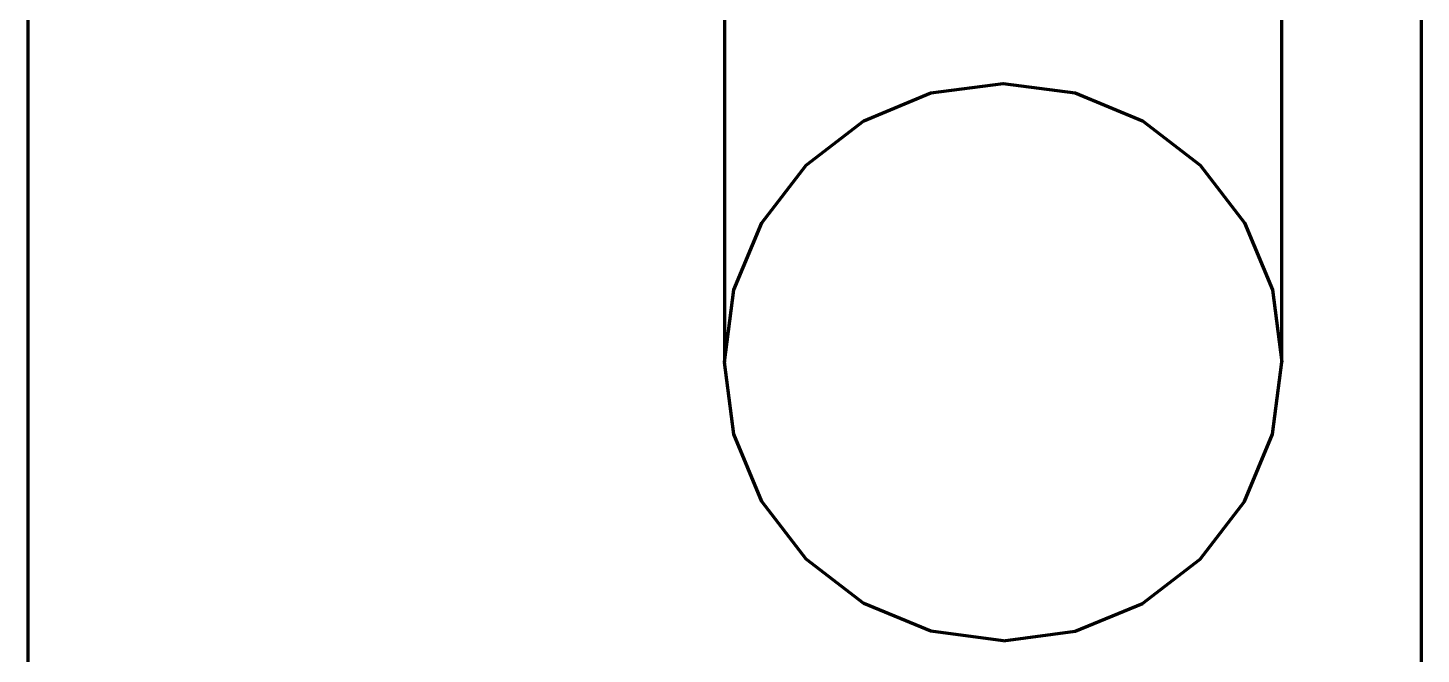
# Model space of a CAD drawing. Header units: millimetres. Extents: x 0 to 2382, y 0 to 420.
# Drawn here: x 124 to 125, y 109.31 to 109.76 of the extents above; entities that cross this region are included whole.
import ezdxf

# ---------------------------------------------------------------- set-up
doc = ezdxf.new("R2010")
doc.units = ezdxf.units.MM
doc.linetypes.add('IRAM-E-TRAZOS', pattern=[5, 4, -1])
doc.layers.add('01-VISIBLE', color=7, linetype='CONTINUOUS', lineweight=70)
doc.layers.add('02-OCULTA', color=4, linetype='IRAM-E-TRAZOS', lineweight=35)

msp = doc.modelspace()

# ---------------------------------------------------------------- linework, layer by layer
at = {"layer": '01-VISIBLE'}
for points in [[(124.5, 110.48), (124.5, 110.4295), (124.5, 110.3789), (124.5, 110.3284), (124.5, 110.2779), (124.5, 110.2274), (124.5, 110.1768), (124.5, 110.1263), (124.5, 110.0758), (124.5, 110.0253), (124.5, 109.9747), (124.5, 109.9242), (124.5, 109.8737), (124.5, 109.8232), (124.5, 109.7726), (124.5, 109.7221), (124.5, 109.6716), (124.5, 109.6211), (124.5, 109.5705), (124.5, 109.52)], [(124.9, 109.52), (124.9, 109.5705), (124.9, 109.6211), (124.9, 109.6716), (124.9, 109.7221), (124.9, 109.7726), (124.9, 109.8232), (124.9, 109.8737), (124.9, 109.9242), (124.9, 109.9747), (124.9, 110.0253), (124.9, 110.0758), (124.9, 110.1263), (124.9, 110.1768), (124.9, 110.2274), (124.9, 110.2779), (124.9, 110.3284), (124.9, 110.3789), (124.9, 110.4295), (124.9, 110.48)], [(124, 110), (124, 109.9492), (124, 109.8984), (124, 109.8476), (124, 109.7968), (124, 109.746), (124, 109.6952), (124, 109.6444), (124, 109.5936), (124, 109.5428), (124, 109.492), (124, 109.4412), (124, 109.3904), (124, 109.3396), (124, 109.2888)], [(124.5, 110), (124.5, 109.9467), (124.5, 109.8933), (124.5, 109.84), (124.5, 109.7867), (124.5, 109.7333), (124.5, 109.68), (124.5, 109.6267), (124.5, 109.5733), (124.5, 109.52)], [(124.9, 109.52), (124.9, 109.5733), (124.9, 109.6267), (124.9, 109.68), (124.9, 109.7333), (124.9, 109.7867), (124.9, 109.84), (124.9, 109.8933), (124.9, 109.9467), (124.9, 110)], [(125, 110), (125, 109.95), (125, 109.9), (125, 109.85), (125, 109.8), (125, 109.75), (125, 109.7), (125, 109.65), (125, 109.6), (125, 109.55), (125, 109.5), (125, 109.45), (125, 109.4), (125, 109.35), (125, 109.3)], [(124.5, 109.52), (124.5068, 109.5718), (124.5268, 109.62), (124.5586, 109.6614), (124.6, 109.6932), (124.6482, 109.7132), (124.7, 109.72), (124.7518, 109.7132), (124.8, 109.6932), (124.8414, 109.6614), (124.8732, 109.62), (124.8932, 109.5718), (124.9, 109.52)], [(124.7, 109.32), (124.6482, 109.3268), (124.6, 109.3468), (124.5586, 109.3786), (124.5268, 109.42), (124.5068, 109.4682), (124.5, 109.52)], [(124.7, 109.32), (124.7518, 109.3268), (124.8, 109.3468), (124.8414, 109.3786), (124.8732, 109.42), (124.8932, 109.4682), (124.9, 109.52)]]:
    msp.add_lwpolyline(points, dxfattribs=at)
at = {"layer": '02-OCULTA'}
for points in [[(125, 110), (125, 109.9492), (125, 109.8985), (125, 109.8477), (125, 109.7969), (125, 109.7462), (125, 109.6954), (125, 109.6446), (125, 109.5938), (125, 109.5431), (125, 109.4923), (125, 109.4415), (125, 109.3908), (125, 109.34), (125, 109.2892)], [(125, 109.3), (125, 109.35), (125, 109.4), (125, 109.45), (125, 109.5), (125, 109.55), (125, 109.6), (125, 109.65), (125, 109.7), (125, 109.75), (125, 109.8)], [(124, 109.2888), (124, 109.3396), (124, 109.3904), (124, 109.4412), (124, 109.492), (124, 109.5428), (124, 109.5936), (124, 109.6444), (124, 109.6952), (124, 109.746), (124, 109.7968)], [(125, 109.2892), (125, 109.34), (125, 109.3908), (125, 109.4415), (125, 109.4923), (125, 109.5431), (125, 109.5938), (125, 109.6446), (125, 109.6954), (125, 109.7462), (125, 109.7969)]]:
    msp.add_lwpolyline(points, dxfattribs=at)

doc.saveas('drawing.dxf')
